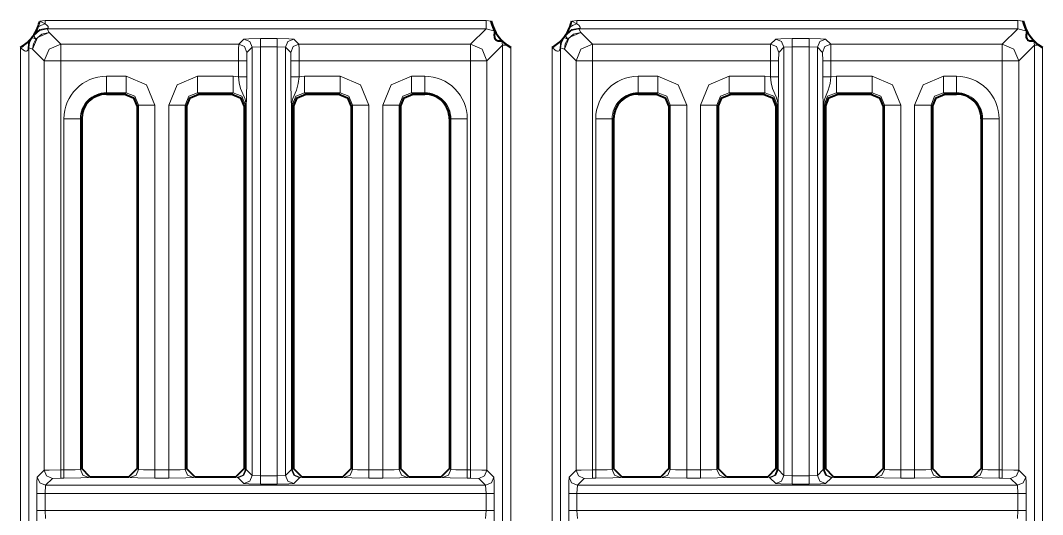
# Model space of a CAD drawing. Header units: millimetres. Extents: x 0 to 2941, y -405 to 1422.
# Drawn here: x 451.8 to 513.9, y 745.2 to 775.2 of the extents above; entities that cross this region are included whole.
import ezdxf

# ---------------------------------------------------------------- set-up
doc = ezdxf.new("R2010")
doc.units = ezdxf.units.MM
doc.layers.add('FINE', color=9, linetype='Continuous')
doc.layers.add('OUTLINE', color=7, linetype='Continuous')

msp = doc.modelspace()

# ---------------------------------------------------------------- linework, layer by layer
at = {"layer": 'FINE', "lineweight": 9}
for p, q in [((453.279, 775.177), (452.956, 775.142)), ((480.054, 775.177), (453.279, 775.177)), ((480.377, 775.142), (480.054, 775.177)), ((485.579, 775.177), (485.256, 775.142)), ((512.354, 775.177), (485.579, 775.177)), ((512.677, 775.142), (512.354, 775.177)), ((453.395, 774.678), (480.054, 774.678)), ((454.223, 773.734), (453.516, 774.441)), ((467.376, 774.075), (466.351, 774.075)), ((480.054, 774.678), (479.11, 773.734)), ((480.054, 774.678), (480.593, 774.52)), ((485.695, 774.678), (512.354, 774.678)), ((486.523, 773.734), (485.816, 774.441)), ((499.676, 774.075), (498.651, 774.075)), ((512.354, 774.678), (511.41, 773.734)), ((512.354, 774.678), (512.893, 774.52)), ((452.28, 718.953), (452.28, 773.521)), ((452.517, 773.441), (453.223, 772.734)), ((465.036, 773.734), (454.223, 773.734)), ((465.351, 774.049), (465.036, 773.734)), ((465.536, 773.234), (465.851, 773.55)), ((465.851, 773.55), (466.351, 773.575)), ((465.851, 747.558), (465.851, 773.55)), ((466.351, 773.575), (466.351, 747.532)), ((466.351, 773.575), (467.376, 773.575)), ((467.376, 747.532), (467.376, 773.575)), ((467.376, 773.575), (467.876, 773.55)), ((467.876, 773.55), (468.192, 773.234)), ((467.876, 773.55), (467.876, 747.558)), ((480.11, 772.734), (481.054, 773.678)), ((481.021, 773.933), (481.054, 773.678)), ((481.054, 773.678), (481.054, 718.953)), ((481.553, 718.953), (481.553, 773.533)), ((484.08, 773.533), (484.08, 718.953)), ((484.579, 718.953), (484.579, 773.521)), ((484.817, 773.441), (485.523, 772.734)), ((497.336, 773.734), (486.523, 773.734)), ((497.651, 774.049), (497.336, 773.734)), ((497.835, 773.234), (498.151, 773.55)), ((498.151, 773.55), (498.651, 773.575)), ((498.151, 747.558), (498.151, 773.55)), ((498.651, 773.575), (498.651, 747.532)), ((498.651, 773.575), (499.676, 773.575)), ((499.676, 747.532), (499.676, 773.575)), ((499.676, 773.575), (500.176, 773.55)), ((500.176, 773.55), (500.491, 773.234)), ((500.176, 773.55), (500.176, 747.558)), ((500.991, 773.734), (500.676, 774.049)), ((511.41, 773.734), (500.991, 773.734)), ((513.321, 773.933), (513.354, 773.678)), ((513.354, 773.678), (513.354, 718.953)), ((513.853, 718.953), (513.853, 773.533)), ((468.192, 773.234), (468.204, 772.734)), ((497.823, 772.734), (497.835, 773.234)), ((500.491, 773.234), (500.504, 772.734)), ((453.223, 772.734), (453.223, 747.873)), ((465.023, 772.734), (465.023, 771.758)), ((468.204, 772.734), (468.204, 771.758)), ((479.11, 772.734), (479.11, 747.886)), ((485.523, 772.734), (485.523, 747.873)), ((486.523, 772.734), (497.323, 772.734)), ((486.523, 747.886), (486.523, 772.734)), ((497.323, 772.734), (497.323, 771.758)), ((497.823, 771.758), (497.823, 772.734)), ((500.504, 772.734), (500.504, 771.758)), ((511.41, 772.734), (511.41, 747.886)), ((458.196, 771.789), (456.998, 771.789)), ((464.696, 771.789), (462.531, 771.789)), ((465.023, 771.758), (464.696, 771.789)), ((469.031, 771.789), (468.704, 771.758)), ((471.196, 771.789), (469.031, 771.789)), ((476.335, 771.789), (475.531, 771.789)), ((490.496, 771.789), (489.299, 771.789)), ((496.996, 771.789), (494.831, 771.789)), ((497.323, 771.758), (496.996, 771.789)), ((456.998, 770.709), (456.998, 770.79)), ((456.998, 770.79), (458.196, 770.79)), ((458.196, 770.79), (458.115, 770.709)), ((462.612, 770.709), (462.531, 770.79)), ((462.531, 770.79), (464.696, 770.79)), ((464.696, 770.79), (464.615, 770.709)), ((469.113, 770.709), (469.031, 770.79)), ((475.613, 770.709), (475.531, 770.79)), ((475.531, 770.79), (476.335, 770.79)), ((476.335, 770.79), (476.335, 770.709)), ((489.299, 770.709), (489.299, 770.79)), ((489.299, 770.79), (490.496, 770.79)), ((490.496, 770.79), (490.415, 770.709)), ((494.913, 770.709), (494.831, 770.79)), ((501.412, 770.709), (501.331, 770.79)), ((501.331, 770.79), (503.496, 770.79)), ((503.496, 770.79), (503.415, 770.709)), ((507.913, 770.709), (507.831, 770.79)), ((507.831, 770.79), (508.635, 770.79)), ((508.635, 770.79), (508.635, 770.709)), ((458.864, 769.96), (458.945, 770.041)), ((458.945, 770.041), (458.945, 747.923)), ((459.943, 747.886), (459.943, 770.041)), ((461.782, 770.041), (461.864, 769.96)), ((461.782, 747.923), (461.782, 770.041)), ((465.364, 769.96), (465.445, 770.041)), ((465.445, 770.041), (465.445, 747.923)), ((465.477, 770.041), (465.477, 747.915)), ((465.494, 747.915), (465.494, 770.041)), ((468.233, 770.041), (468.233, 747.915)), ((468.25, 747.915), (468.25, 770.041)), ((468.282, 747.923), (468.282, 770.041)), ((468.282, 770.041), (468.364, 769.96)), ((472.943, 747.886), (472.943, 770.041)), ((473.784, 770.041), (473.784, 747.886)), ((474.782, 770.041), (474.864, 769.96)), ((491.164, 769.96), (491.245, 770.041)), ((491.245, 770.041), (491.245, 747.923)), ((492.244, 747.886), (492.244, 770.041)), ((493.084, 770.041), (493.084, 747.886)), ((494.082, 770.041), (494.163, 769.96)), ((494.082, 747.923), (494.082, 770.041)), ((497.664, 769.96), (497.745, 770.041)), ((497.745, 770.041), (497.745, 747.923)), ((497.777, 770.041), (497.777, 747.915)), ((497.794, 747.915), (497.794, 770.041)), ((500.534, 770.041), (500.534, 747.915)), ((500.55, 747.915), (500.55, 770.041)), ((500.582, 770.041), (500.663, 769.96)), ((504.164, 769.96), (504.245, 770.041)), ((504.245, 770.041), (504.245, 747.923)), ((506.084, 770.041), (506.084, 747.886)), ((507.082, 770.041), (507.164, 769.96)), ((507.082, 747.923), (507.082, 770.041)), ((455.417, 769.209), (455.498, 769.209)), ((477.835, 769.209), (477.916, 769.209)), ((477.916, 769.209), (477.916, 747.923)), ((478.915, 747.886), (478.915, 769.209)), ((486.719, 769.209), (486.719, 747.886)), ((510.135, 769.209), (510.216, 769.209)), ((510.216, 769.209), (510.216, 747.923)), ((453.223, 747.873), (452.803, 747.453)), ((453.303, 746.953), (453.723, 747.373)), ((453.723, 747.373), (454.223, 747.386)), ((454.223, 747.386), (454.419, 747.386)), ((455.916, 747.423), (455.999, 747.464)), ((458.364, 747.464), (458.446, 747.423)), ((458.945, 747.923), (458.864, 747.964)), ((460.784, 747.886), (459.943, 747.886)), ((459.943, 747.386), (460.784, 747.386)), ((461.864, 747.964), (461.782, 747.923)), ((462.282, 747.423), (462.364, 747.464)), ((464.863, 747.464), (464.946, 747.423)), ((464.946, 747.423), (464.994, 747.415)), ((464.994, 747.415), (465.351, 747.058)), ((465.445, 747.923), (465.364, 747.964)), ((465.477, 747.915), (465.445, 747.923)), ((465.851, 747.558), (465.494, 747.915)), ((466.351, 747.532), (465.851, 747.558)), ((467.376, 747.532), (466.351, 747.532)), ((467.876, 747.558), (467.376, 747.532)), ((468.233, 747.915), (467.876, 747.558)), ((468.282, 747.923), (468.25, 747.915)), ((468.364, 747.964), (468.282, 747.923)), ((468.376, 747.058), (468.733, 747.415)), ((468.733, 747.415), (468.782, 747.423)), ((468.782, 747.423), (468.864, 747.464)), ((471.364, 747.464), (471.446, 747.423)), ((471.945, 747.923), (471.864, 747.964)), ((473.784, 747.886), (472.943, 747.886)), ((472.943, 747.386), (473.784, 747.386)), ((475.282, 747.423), (475.364, 747.464)), ((477.335, 747.464), (477.417, 747.423)), ((477.916, 747.923), (477.835, 747.964)), ((479.11, 747.886), (478.915, 747.886)), ((478.915, 747.386), (479.11, 747.386)), ((479.11, 747.386), (479.61, 747.373)), ((479.61, 747.373), (480.03, 746.953)), ((485.523, 747.873), (485.103, 747.453)), ((486.719, 747.886), (486.523, 747.886)), ((486.523, 747.386), (486.719, 747.386)), ((487.799, 747.964), (487.717, 747.923)), ((488.216, 747.423), (488.298, 747.464)), ((490.663, 747.464), (490.746, 747.423)), ((491.245, 747.923), (491.164, 747.964)), ((493.084, 747.886), (492.244, 747.886)), ((492.244, 747.386), (493.084, 747.386)), ((494.163, 747.964), (494.082, 747.923)), ((494.581, 747.423), (494.664, 747.464)), ((497.164, 747.464), (497.245, 747.423)), ((497.245, 747.423), (497.294, 747.415)), ((497.294, 747.415), (497.651, 747.058)), ((497.745, 747.923), (497.664, 747.964)), ((497.777, 747.915), (497.745, 747.923)), ((498.151, 747.558), (497.794, 747.915)), ((498.651, 747.532), (498.151, 747.558)), ((500.534, 747.915), (500.176, 747.558)), ((500.582, 747.923), (500.55, 747.915)), ((500.676, 747.058), (501.033, 747.415)), ((501.033, 747.415), (501.081, 747.423)), ((501.081, 747.423), (501.164, 747.464)), ((503.664, 747.464), (503.746, 747.423)), ((504.245, 747.923), (504.164, 747.964)), ((506.084, 747.886), (505.244, 747.886)), ((505.244, 747.386), (506.084, 747.386)), ((507.164, 747.964), (507.082, 747.923)), ((507.581, 747.423), (507.664, 747.464)), ((510.216, 747.923), (510.135, 747.964)), ((511.41, 747.886), (511.215, 747.886)), ((511.215, 747.386), (511.41, 747.386)), ((511.41, 747.386), (511.91, 747.373)), ((511.91, 747.373), (512.33, 746.953)), ((512.83, 747.453), (512.41, 747.873)), ((453.278, 746.453), (453.303, 746.953)), ((453.303, 746.953), (480.03, 746.953)), ((466.351, 747.032), (467.376, 747.032)), ((480.03, 746.953), (480.055, 746.453)), ((485.578, 746.453), (485.603, 746.953)), ((485.603, 746.953), (512.33, 746.953)), ((498.651, 747.032), (499.676, 747.032)), ((512.33, 746.953), (512.356, 746.453)), ((452.778, 746.453), (452.778, 745.427)), ((480.055, 746.453), (453.278, 746.453)), ((453.278, 745.427), (453.278, 746.453)), ((480.055, 746.453), (480.055, 745.427)), ((480.555, 745.427), (480.555, 746.453)), ((485.078, 746.453), (485.078, 745.427)), ((512.356, 746.453), (485.578, 746.453)), ((512.356, 746.453), (512.356, 745.427)), ((512.855, 745.427), (512.855, 746.453)), ((453.303, 744.928), (453.278, 745.427)), ((485.578, 745.427), (512.356, 745.427)), ((512.356, 745.427), (512.33, 744.928))]:
    msp.add_line(p, q, dxfattribs=at)
for points in [[(452.608, 774.321), (452.965, 774.623), (453.444, 774.709)], [(452.84, 774.767), (453.053, 774.884), (453.279, 774.982)], [(453.279, 775.177), (453.279, 775.078), (453.279, 774.982), (452.963, 775.139), (452.956, 775.142)], [(453.444, 774.709), (453.471, 774.737), (453.473, 774.775), (453.456, 774.813), (453.389, 774.892), (453.279, 774.982)], [(453.395, 774.678), (453.404, 774.685), (453.444, 774.709)], [(480.054, 775.177), (480.054, 774.829), (480.054, 774.678)], [(484.908, 774.321), (485.265, 774.623), (485.744, 774.709)], [(485.14, 774.767), (485.352, 774.884), (485.579, 774.982)], [(485.579, 775.177), (485.579, 775.078), (485.579, 774.982), (485.263, 775.139), (485.256, 775.142)], [(485.744, 774.709), (485.771, 774.737), (485.773, 774.775), (485.756, 774.813), (485.689, 774.892), (485.579, 774.982)], [(485.695, 774.678), (485.704, 774.685), (485.744, 774.709)], [(512.354, 775.177), (512.354, 774.829), (512.354, 774.678)], [(452.248, 773.425), (452.269, 773.774), (452.422, 774.072)], [(452.28, 773.521), (452.334, 773.848), (452.493, 774.139)], [(452.493, 774.139), (452.448, 774.099), (452.422, 774.072)], [(452.717, 774.041), (452.667, 774.062), (452.493, 774.139)], [(452.517, 773.441), (452.81, 774.148), (453.516, 774.441)], [(452.576, 774.251), (452.933, 774.564), (453.395, 774.678)], [(452.608, 774.321), (452.581, 774.267), (452.576, 774.251)], [(452.576, 774.251), (452.608, 774.205), (452.717, 774.041)], [(452.717, 774.041), (453.069, 774.335), (453.516, 774.441)], [(453.516, 774.441), (453.419, 774.632), (453.395, 774.678)], [(466.351, 774.075), (465.653, 774.067), (465.351, 774.049)], [(466.351, 773.575), (466.351, 773.924), (466.351, 774.075)], [(467.376, 774.075), (467.376, 773.924), (467.376, 773.575)], [(468.376, 774.049), (468.074, 774.067), (467.376, 774.075)], [(484.548, 773.425), (484.569, 773.774), (484.722, 774.072)], [(484.579, 773.521), (484.634, 773.848), (484.793, 774.139)], [(484.793, 774.139), (484.748, 774.099), (484.722, 774.072)], [(485.017, 774.041), (484.967, 774.062), (484.793, 774.139)], [(484.817, 773.441), (485.11, 774.148), (485.816, 774.441)], [(484.876, 774.251), (485.233, 774.564), (485.695, 774.678)], [(484.908, 774.321), (484.881, 774.267), (484.876, 774.251)], [(484.876, 774.251), (484.908, 774.205), (485.017, 774.041)], [(485.017, 774.041), (485.369, 774.335), (485.816, 774.441)], [(485.816, 774.441), (485.719, 774.632), (485.695, 774.678)], [(498.651, 774.075), (497.953, 774.067), (497.651, 774.049)], [(498.651, 773.575), (498.651, 773.924), (498.651, 774.075)], [(499.676, 773.575), (499.676, 773.924), (499.676, 774.075)], [(500.676, 774.049), (500.374, 774.067), (499.676, 774.075)], [(451.78, 773.533), (451.788, 773.524), (451.942, 773.385), (452.021, 773.335), (452.091, 773.311), (452.145, 773.31), (452.195, 773.334), (452.223, 773.367), (452.248, 773.425)], [(451.78, 773.533), (451.78, 718.953), (451.968, 718.226)], [(452.248, 773.425), (452.26, 773.463), (452.271, 773.5), (452.278, 773.519), (452.28, 773.521)], [(452.28, 773.521), (452.463, 773.459), (452.517, 773.441)], [(452.517, 773.441), (452.568, 773.757), (452.717, 774.041)], [(454.223, 773.734), (453.516, 773.441), (453.223, 772.734)], [(454.223, 772.734), (454.223, 773.432), (454.223, 773.734)], [(465.036, 773.734), (465.027, 773.432), (465.023, 772.734)], [(465.536, 773.234), (465.389, 773.587), (465.036, 773.734)], [(465.851, 773.55), (465.704, 773.903), (465.351, 774.049)], [(468.376, 774.049), (468.023, 773.903), (467.876, 773.55)], [(468.691, 773.734), (468.338, 773.587), (468.192, 773.234)], [(479.11, 773.734), (468.691, 773.734), (468.376, 774.049)], [(468.704, 772.734), (468.7, 773.432), (468.691, 773.734)], [(479.11, 772.734), (479.11, 773.432), (479.11, 773.734)], [(480.11, 772.734), (479.817, 773.441), (479.11, 773.734)], [(481.054, 773.678), (481.132, 773.678), (481.331, 773.678)], [(484.08, 773.533), (484.088, 773.524), (484.242, 773.385), (484.321, 773.335), (484.391, 773.311), (484.445, 773.31), (484.495, 773.334), (484.523, 773.367), (484.548, 773.425)], [(484.548, 773.425), (484.56, 773.463), (484.571, 773.5), (484.578, 773.519), (484.579, 773.521)], [(484.579, 773.521), (484.764, 773.459), (484.817, 773.441)], [(484.817, 773.441), (484.868, 773.757), (485.017, 774.041)], [(486.523, 773.734), (485.816, 773.441), (485.523, 772.734)], [(486.523, 772.734), (486.523, 773.432), (486.523, 773.734)], [(497.336, 773.734), (497.327, 773.432), (497.323, 772.734)], [(497.835, 773.234), (497.689, 773.587), (497.336, 773.734)], [(498.151, 773.55), (498.004, 773.903), (497.651, 774.049)], [(500.176, 773.55), (500.323, 773.903), (500.676, 774.049)], [(500.491, 773.234), (500.638, 773.587), (500.991, 773.734)], [(501.004, 772.734), (501, 773.432), (500.991, 773.734)], [(511.41, 772.734), (511.41, 773.432), (511.41, 773.734)], [(512.41, 772.734), (512.117, 773.441), (511.41, 773.734)], [(512.41, 747.873), (512.41, 772.734), (513.354, 773.678)], [(513.354, 773.678), (513.432, 773.678), (513.631, 773.678)], [(465.523, 771.758), (465.523, 772.734), (465.536, 773.234)], [(453.223, 772.734), (453.525, 772.734), (454.223, 772.734)], [(454.223, 747.886), (454.223, 772.734), (465.023, 772.734)], [(465.523, 772.734), (465.372, 772.734), (465.023, 772.734)], [(468.704, 772.734), (468.355, 772.734), (468.204, 772.734)], [(468.704, 771.758), (468.704, 772.734), (479.11, 772.734)], [(479.11, 772.734), (479.808, 772.734), (480.11, 772.734)], [(480.53, 747.453), (480.11, 747.873), (480.11, 772.734)], [(485.523, 772.734), (485.825, 772.734), (486.523, 772.734)], [(497.823, 772.734), (497.672, 772.734), (497.323, 772.734)], [(500.504, 772.734), (500.655, 772.734), (501.004, 772.734)], [(501.004, 771.758), (501.004, 772.734), (511.41, 772.734)], [(511.41, 772.734), (512.108, 772.734), (512.41, 772.734)], [(456.998, 770.79), (456.998, 771.1), (456.998, 771.789)], [(458.196, 770.79), (458.196, 771.1), (458.196, 771.789)], [(459.943, 770.041), (459.432, 771.277), (458.196, 771.789)], [(462.531, 771.789), (461.295, 771.277), (460.784, 770.041), (460.784, 747.886)], [(462.531, 771.789), (462.531, 771.1), (462.531, 770.79)], [(464.696, 771.789), (464.696, 771.1), (464.696, 770.79), (465.227, 770.572), (465.445, 770.041)], [(465.523, 771.758), (465.372, 771.758), (465.023, 771.758)], [(465.023, 771.758), (465.066, 771.394), (465.144, 771.051), (465.369, 770.533), (465.42, 770.396), (465.449, 770.289), (465.472, 770.144), (465.477, 770.074), (465.477, 770.041)], [(465.494, 770.041), (465.494, 770.053), (465.494, 770.081), (465.495, 770.14), (465.497, 770.189), (465.499, 770.263), (465.514, 770.757), (465.52, 771.228), (465.523, 771.758)], [(468.704, 771.758), (468.355, 771.758), (468.204, 771.758)], [(468.204, 771.758), (468.207, 771.166), (468.217, 770.618), (468.23, 770.21), (468.233, 770.102), (468.233, 770.068), (468.233, 770.041)], [(468.25, 770.041), (468.252, 770.111), (468.261, 770.198), (468.321, 770.437), (468.543, 770.937), (468.654, 771.351), (468.704, 771.758)], [(469.031, 771.789), (469.031, 771.1), (469.031, 770.79)], [(471.196, 771.789), (471.196, 771.1), (471.196, 770.79)], [(472.943, 770.041), (472.432, 771.277), (471.196, 771.789)], [(475.531, 771.789), (474.295, 771.277), (473.784, 770.041)], [(475.531, 771.789), (475.531, 771.1), (475.531, 770.79)], [(476.335, 771.789), (476.335, 771.1), (476.335, 770.79)], [(489.299, 771.789), (489.299, 771.1), (489.299, 770.79)], [(490.496, 770.79), (490.496, 771.1), (490.496, 771.789)], [(492.244, 770.041), (491.732, 771.277), (490.496, 771.789)], [(494.831, 771.789), (493.595, 771.277), (493.084, 770.041)], [(494.831, 771.789), (494.831, 771.1), (494.831, 770.79)], [(496.996, 771.789), (496.996, 771.1), (496.996, 770.79), (497.527, 770.572), (497.745, 770.041)], [(497.823, 771.758), (497.672, 771.758), (497.323, 771.758)], [(497.323, 771.758), (497.366, 771.394), (497.444, 771.051), (497.669, 770.533), (497.72, 770.396), (497.749, 770.289), (497.772, 770.144), (497.776, 770.074), (497.777, 770.041)], [(497.794, 770.041), (497.794, 770.053), (497.794, 770.081), (497.795, 770.14), (497.797, 770.189), (497.799, 770.263), (497.814, 770.757), (497.82, 771.228), (497.823, 771.758)], [(500.504, 771.758), (500.655, 771.758), (501.004, 771.758)], [(500.504, 771.758), (500.507, 771.166), (500.517, 770.618), (500.53, 770.21), (500.533, 770.102), (500.533, 770.068), (500.534, 770.041)], [(500.55, 770.041), (500.552, 770.111), (500.561, 770.198), (500.621, 770.437), (500.843, 770.937), (500.954, 771.351), (501.004, 771.758)], [(503.496, 771.789), (501.331, 771.789), (501.004, 771.758)], [(501.331, 771.789), (501.331, 771.1), (501.331, 770.79)], [(503.496, 771.789), (503.496, 771.1), (503.496, 770.79)], [(505.244, 747.886), (505.244, 770.041), (504.732, 771.277), (503.496, 771.789)], [(508.635, 771.789), (507.831, 771.789), (506.595, 771.277), (506.084, 770.041)], [(507.831, 771.789), (507.831, 771.1), (507.831, 770.79)], [(508.635, 771.789), (508.635, 771.1), (508.635, 770.79)], [(458.196, 770.79), (458.727, 770.572), (458.945, 770.041)], [(461.782, 770.041), (462, 770.572), (462.531, 770.79)], [(468.282, 770.041), (468.5, 770.572), (469.031, 770.79)], [(469.031, 770.79), (471.196, 770.79), (471.115, 770.709)], [(471.196, 770.79), (471.727, 770.572), (471.945, 770.041)], [(474.782, 770.041), (475, 770.572), (475.531, 770.79)], [(490.496, 770.79), (491.027, 770.572), (491.245, 770.041)], [(494.082, 770.041), (494.3, 770.572), (494.831, 770.79)], [(494.831, 770.79), (496.996, 770.79), (496.915, 770.709)], [(500.582, 770.041), (500.8, 770.572), (501.331, 770.79)], [(503.496, 770.79), (504.027, 770.572), (504.245, 770.041)], [(507.082, 770.041), (507.3, 770.572), (507.831, 770.79)], [(458.945, 770.041), (459.255, 770.041), (459.943, 770.041)], [(461.782, 770.041), (461.472, 770.041), (460.784, 770.041)], [(465.477, 770.041), (465.456, 770.041), (465.445, 770.041)], [(465.494, 770.041), (465.489, 770.041), (465.477, 770.041)], [(468.25, 770.041), (468.238, 770.041), (468.233, 770.041)], [(468.282, 770.041), (468.271, 770.041), (468.25, 770.041)], [(471.864, 769.96), (471.945, 770.041), (471.945, 747.923)], [(472.943, 770.041), (472.255, 770.041), (471.945, 770.041)], [(473.784, 770.041), (474.472, 770.041), (474.782, 770.041)], [(474.864, 747.964), (474.782, 747.923), (474.782, 770.041)], [(491.245, 770.041), (491.555, 770.041), (492.244, 770.041)], [(494.082, 770.041), (493.772, 770.041), (493.084, 770.041)], [(497.777, 770.041), (497.756, 770.041), (497.745, 770.041)], [(497.794, 770.041), (497.789, 770.041), (497.777, 770.041)], [(500.534, 770.041), (500.538, 770.041), (500.55, 770.041)], [(500.582, 770.041), (500.572, 770.041), (500.55, 770.041)], [(500.663, 747.964), (500.582, 747.923), (500.582, 770.041)], [(505.244, 770.041), (504.555, 770.041), (504.245, 770.041)], [(506.084, 770.041), (506.772, 770.041), (507.082, 770.041)], [(454.419, 769.209), (454.419, 747.886), (454.223, 747.886)], [(455.417, 769.209), (455.107, 769.209), (454.419, 769.209)], [(455.498, 747.964), (455.417, 747.923), (455.417, 769.209)], [(477.916, 769.209), (478.226, 769.209), (478.915, 769.209)], [(486.719, 769.209), (487.407, 769.209), (487.717, 769.209)], [(487.717, 747.923), (487.717, 769.209), (487.799, 769.209)], [(511.215, 769.209), (510.526, 769.209), (510.216, 769.209)], [(452.803, 747.453), (452.785, 747.151), (452.778, 746.453)], [(452.803, 747.453), (452.95, 747.1), (453.303, 746.953)], [(454.223, 747.886), (453.525, 747.882), (453.223, 747.873)], [(453.223, 747.873), (453.37, 747.52), (453.723, 747.373)], [(454.223, 747.886), (454.223, 747.537), (454.223, 747.386)], [(455.417, 747.923), (455.107, 747.897), (454.419, 747.886)], [(454.419, 747.886), (454.419, 747.537), (454.419, 747.386)], [(454.419, 747.386), (455.451, 747.397), (455.916, 747.423)], [(455.417, 747.923), (455.564, 747.57), (455.916, 747.423)], [(458.945, 747.923), (458.798, 747.57), (458.446, 747.423)], [(458.446, 747.423), (458.911, 747.397), (459.943, 747.386)], [(459.943, 747.886), (459.255, 747.897), (458.945, 747.923)], [(459.943, 747.886), (459.943, 747.537), (459.943, 747.386)], [(461.782, 747.923), (461.472, 747.897), (460.784, 747.886)], [(460.784, 747.886), (460.784, 747.537), (460.784, 747.386)], [(460.784, 747.386), (461.816, 747.397), (462.282, 747.423)], [(461.782, 747.923), (461.929, 747.57), (462.282, 747.423)], [(464.946, 747.423), (465.298, 747.57), (465.445, 747.923)], [(464.994, 747.415), (465.334, 747.563), (465.477, 747.915)], [(464.994, 747.415), (465.347, 747.562), (465.494, 747.915)], [(465.351, 747.058), (465.704, 747.205), (465.851, 747.558)], [(465.494, 747.915), (465.489, 747.915), (465.477, 747.915)], [(466.351, 747.032), (466.351, 747.184), (466.351, 747.532)], [(467.376, 747.532), (467.376, 747.184), (467.376, 747.032)], [(467.876, 747.558), (468.023, 747.205), (468.376, 747.058)], [(468.233, 747.915), (468.38, 747.562), (468.733, 747.415)], [(468.25, 747.915), (468.238, 747.915), (468.233, 747.915)], [(468.25, 747.915), (468.393, 747.563), (468.733, 747.415)], [(468.282, 747.923), (468.429, 747.57), (468.782, 747.423)], [(471.446, 747.423), (471.798, 747.57), (471.945, 747.923)], [(471.446, 747.423), (471.911, 747.397), (472.943, 747.386)], [(472.943, 747.886), (472.255, 747.897), (471.945, 747.923)], [(472.943, 747.386), (472.943, 747.537), (472.943, 747.886)], [(474.782, 747.923), (474.472, 747.897), (473.784, 747.886)], [(473.784, 747.386), (473.784, 747.537), (473.784, 747.886)], [(473.784, 747.386), (474.816, 747.397), (475.282, 747.423)], [(474.782, 747.923), (474.929, 747.57), (475.282, 747.423)], [(477.417, 747.423), (477.769, 747.57), (477.916, 747.923)], [(477.417, 747.423), (477.882, 747.397), (478.915, 747.386)], [(478.915, 747.886), (478.226, 747.897), (477.916, 747.923)], [(478.915, 747.386), (478.915, 747.537), (478.915, 747.886)], [(479.11, 747.886), (479.11, 747.537), (479.11, 747.386)], [(480.11, 747.873), (479.808, 747.882), (479.11, 747.886)], [(480.11, 747.873), (479.963, 747.52), (479.61, 747.373)], [(480.53, 747.453), (480.383, 747.1), (480.03, 746.953)], [(480.555, 746.453), (480.548, 747.151), (480.53, 747.453)], [(485.103, 747.453), (485.085, 747.151), (485.078, 746.453)], [(485.603, 746.953), (485.25, 747.1), (485.103, 747.453)], [(486.523, 747.886), (485.825, 747.882), (485.523, 747.873)], [(486.023, 747.373), (485.67, 747.52), (485.523, 747.873)], [(485.603, 746.953), (486.023, 747.373), (486.523, 747.386)], [(486.523, 747.386), (486.523, 747.537), (486.523, 747.886)], [(487.717, 747.923), (487.407, 747.897), (486.719, 747.886)], [(486.719, 747.886), (486.719, 747.537), (486.719, 747.386)], [(486.719, 747.386), (487.751, 747.397), (488.216, 747.423)], [(487.717, 747.923), (487.864, 747.57), (488.216, 747.423)], [(490.746, 747.423), (491.098, 747.57), (491.245, 747.923)], [(490.746, 747.423), (491.211, 747.397), (492.244, 747.386)], [(492.244, 747.886), (491.555, 747.897), (491.245, 747.923)], [(492.244, 747.386), (492.244, 747.537), (492.244, 747.886)], [(494.082, 747.923), (493.772, 747.897), (493.084, 747.886)], [(493.084, 747.886), (493.084, 747.537), (493.084, 747.386)], [(493.084, 747.386), (494.116, 747.397), (494.581, 747.423)], [(494.082, 747.923), (494.229, 747.57), (494.581, 747.423)], [(497.745, 747.923), (497.598, 747.57), (497.245, 747.423)], [(497.794, 747.915), (497.647, 747.562), (497.294, 747.415)], [(497.777, 747.915), (497.634, 747.563), (497.294, 747.415)], [(498.151, 747.558), (498.004, 747.205), (497.651, 747.058)], [(497.794, 747.915), (497.789, 747.915), (497.777, 747.915)], [(500.176, 747.558), (499.676, 747.532), (498.651, 747.532)], [(498.651, 747.532), (498.651, 747.184), (498.651, 747.032)], [(499.676, 747.532), (499.676, 747.184), (499.676, 747.032)], [(500.176, 747.558), (500.323, 747.205), (500.676, 747.058)], [(500.534, 747.915), (500.68, 747.562), (501.033, 747.415)], [(500.55, 747.915), (500.538, 747.915), (500.534, 747.915)], [(500.55, 747.915), (500.693, 747.563), (501.033, 747.415)], [(500.582, 747.923), (500.729, 747.57), (501.081, 747.423)], [(503.746, 747.423), (504.098, 747.57), (504.245, 747.923)], [(503.746, 747.423), (504.211, 747.397), (505.244, 747.386)], [(505.244, 747.886), (504.555, 747.897), (504.245, 747.923)], [(505.244, 747.386), (505.244, 747.537), (505.244, 747.886)], [(507.082, 747.923), (506.772, 747.897), (506.084, 747.886)], [(506.084, 747.386), (506.084, 747.537), (506.084, 747.886)], [(506.084, 747.386), (507.116, 747.397), (507.581, 747.423)], [(507.581, 747.423), (507.229, 747.57), (507.082, 747.923)], [(509.635, 747.464), (509.717, 747.423), (510.182, 747.397), (511.215, 747.386)], [(509.717, 747.423), (510.07, 747.57), (510.216, 747.923)], [(511.215, 747.886), (510.526, 747.897), (510.216, 747.923)], [(511.215, 747.386), (511.215, 747.537), (511.215, 747.886)], [(511.41, 747.886), (511.41, 747.537), (511.41, 747.386)], [(512.41, 747.873), (512.108, 747.882), (511.41, 747.886)], [(512.41, 747.873), (512.263, 747.52), (511.91, 747.373)], [(512.83, 747.453), (512.683, 747.1), (512.33, 746.953)], [(512.855, 746.453), (512.848, 747.151), (512.83, 747.453)], [(465.351, 747.058), (465.653, 747.04), (466.351, 747.032)], [(467.376, 747.032), (468.074, 747.04), (468.376, 747.058)], [(497.651, 747.058), (497.953, 747.04), (498.651, 747.032)], [(499.676, 747.032), (500.374, 747.04), (500.676, 747.058)], [(452.778, 746.453), (452.929, 746.453), (453.278, 746.453)], [(480.555, 746.453), (480.404, 746.453), (480.055, 746.453)], [(485.578, 746.453), (485.229, 746.453), (485.078, 746.453)], [(485.603, 744.928), (485.578, 745.427), (485.578, 746.453)], [(512.855, 746.453), (512.704, 746.453), (512.356, 746.453)], [(452.778, 745.427), (452.929, 745.427), (453.278, 745.427)], [(452.778, 745.427), (452.785, 744.73), (452.803, 744.428)], [(453.278, 745.427), (480.055, 745.427), (480.03, 744.928)], [(480.555, 745.427), (480.404, 745.427), (480.055, 745.427)], [(480.53, 744.428), (480.548, 744.73), (480.555, 745.427)], [(485.578, 745.427), (485.229, 745.427), (485.078, 745.427)], [(485.078, 745.427), (485.085, 744.73), (485.103, 744.428)], [(512.855, 745.427), (512.704, 745.427), (512.356, 745.427)], [(512.83, 744.428), (512.848, 744.73), (512.855, 745.427)]]:
    msp.add_lwpolyline(points, dxfattribs=at)
for points in [[(456.998, 771.788, 0.414204), (454.419, 769.209)], [(478.915, 769.209, 0.414238), (476.335, 771.788)], [(489.299, 771.788, 0.414204), (486.719, 769.209)], [(511.215, 747.886), (511.215, 769.209, 0.414238), (508.635, 771.788)], [(456.998, 770.79, 0.414214), (455.417, 769.209)], [(477.916, 769.209, 0.414237), (476.335, 770.79)], [(489.299, 770.79, 0.414214), (487.717, 769.209)], [(510.216, 769.209, 0.414237), (508.635, 770.79)]]:
    msp.add_lwpolyline(points, format="xyb", dxfattribs=at)
at = {"layer": 'OUTLINE', "lineweight": 40}
for p, q in [((481.553, 773.533), (481.331, 773.678)), ((513.853, 773.533), (513.631, 773.678)), ((456.998, 770.709), (458.115, 770.709)), ((462.612, 770.709), (464.615, 770.709)), ((475.613, 770.709), (476.335, 770.709)), ((489.299, 770.709), (490.415, 770.709)), ((494.913, 770.709), (496.915, 770.709)), ((501.412, 770.709), (503.415, 770.709)), ((507.913, 770.709), (508.635, 770.709)), ((458.864, 769.96), (458.864, 747.964)), ((461.864, 769.96), (461.864, 747.964)), ((465.364, 769.96), (465.364, 747.964)), ((468.364, 769.96), (468.364, 747.964)), ((474.864, 769.96), (474.864, 747.964)), ((491.164, 769.96), (491.164, 747.964)), ((494.163, 769.96), (494.163, 747.964)), ((497.664, 769.96), (497.664, 747.964)), ((500.663, 769.96), (500.663, 747.964)), ((504.164, 769.96), (504.164, 747.964)), ((507.164, 769.96), (507.164, 747.964)), ((455.498, 769.209), (455.498, 747.964)), ((487.799, 769.209), (487.799, 747.964)), ((510.135, 769.209), (510.135, 747.964)), ((455.999, 747.464), (455.498, 747.964)), ((455.999, 747.464), (458.364, 747.464)), ((458.864, 747.964), (458.364, 747.464)), ((462.364, 747.464), (461.864, 747.964)), ((462.364, 747.464), (464.863, 747.464)), ((465.364, 747.964), (464.863, 747.464)), ((468.864, 747.464), (468.364, 747.964)), ((468.864, 747.464), (471.364, 747.464)), ((475.364, 747.464), (474.864, 747.964)), ((475.364, 747.464), (477.335, 747.464)), ((488.298, 747.464), (487.799, 747.964)), ((488.298, 747.464), (490.663, 747.464)), ((491.164, 747.964), (490.663, 747.464)), ((494.664, 747.464), (494.163, 747.964)), ((494.664, 747.464), (497.164, 747.464)), ((497.664, 747.964), (497.164, 747.464)), ((501.164, 747.464), (500.663, 747.964)), ((501.164, 747.464), (503.664, 747.464)), ((504.164, 747.964), (503.664, 747.464)), ((507.664, 747.464), (507.164, 747.964)), ((507.664, 747.464), (509.635, 747.464)), ((510.135, 747.964), (509.635, 747.464))]:
    msp.add_line(p, q, dxfattribs=at)
for points in [[(452.608, 774.321, 0.050252), (452.84, 774.767, 0.039046), (452.956, 775.142)], [(480.377, 775.142, 0.207895), (481.553, 773.533)], [(484.908, 774.321, 0.050044), (485.14, 774.767)], [(485.14, 774.767, 0.039046), (485.256, 775.142)], [(512.677, 775.142, 0.207895), (513.853, 773.533)], [(451.78, 773.533, 0.084275), (452.422, 774.072)], [(452.422, 774.072, 0.031214), (452.608, 774.321)], [(484.08, 773.533, 0.084408), (484.722, 774.072)], [(484.722, 774.072, 0.03115), (484.908, 774.321)], [(456.998, 770.708, 0.414205), (455.499, 769.209)], [(477.835, 769.209, 0.414247), (476.335, 770.708)], [(489.299, 770.708, 0.41418), (487.799, 769.209)], [(510.135, 769.209, 0.414247), (508.635, 770.708)]]:
    msp.add_lwpolyline(points, format="xyb", dxfattribs=at)
for points in [[(480.593, 774.52), (480.586, 774.539), (480.557, 774.604), (480.489, 774.77), (480.417, 774.989), (480.377, 775.142)], [(512.893, 774.52), (512.886, 774.539), (512.857, 774.604), (512.789, 774.77), (512.717, 774.989), (512.677, 775.142)], [(480.593, 774.52), (480.574, 774.446), (480.552, 774.276), (480.562, 774.165), (480.597, 774.07), (480.607, 774.055), (480.611, 774.048), (480.613, 774.045), (480.615, 774.043), (480.617, 774.041), (480.618, 774.038), (480.62, 774.036), (480.623, 774.032), (480.631, 774.023), (480.648, 774.005), (480.688, 773.975), (480.785, 773.936), (481.02, 773.933)], [(512.893, 774.52), (512.874, 774.446), (512.852, 774.276), (512.862, 774.165), (512.897, 774.07), (512.907, 774.055), (512.911, 774.048), (512.913, 774.045), (512.915, 774.043), (512.917, 774.041), (512.918, 774.038), (512.92, 774.036), (512.923, 774.032), (512.931, 774.023), (512.948, 774.005), (512.988, 773.975), (513.085, 773.936), (513.32, 773.933)], [(481.331, 773.678), (481.16, 773.812), (481.069, 773.891), (481.032, 773.925), (481.021, 773.933)], [(513.631, 773.678), (513.46, 773.812), (513.369, 773.891), (513.332, 773.925), (513.321, 773.933)], [(458.115, 770.709), (458.644, 770.489), (458.864, 769.96)], [(461.864, 769.96), (462.083, 770.489), (462.612, 770.709)], [(464.615, 770.709), (465.144, 770.489), (465.364, 769.96)], [(468.364, 769.96), (468.583, 770.489), (469.113, 770.709)], [(469.113, 770.709), (471.115, 770.709), (471.644, 770.489), (471.864, 769.96)], [(474.864, 769.96), (475.083, 770.489), (475.613, 770.709)], [(490.415, 770.709), (490.944, 770.489), (491.164, 769.96)], [(494.163, 769.96), (494.383, 770.489), (494.913, 770.709)], [(496.915, 770.709), (497.444, 770.489), (497.664, 769.96)], [(500.663, 769.96), (500.883, 770.489), (501.412, 770.709)], [(503.415, 770.709), (503.944, 770.489), (504.164, 769.96)], [(507.164, 769.96), (507.383, 770.489), (507.913, 770.709)], [(471.864, 769.96), (471.864, 747.964), (471.364, 747.464)], [(477.835, 769.209), (477.835, 747.964), (477.335, 747.464)]]:
    msp.add_lwpolyline(points, dxfattribs=at)

doc.saveas('drawing.dxf')
